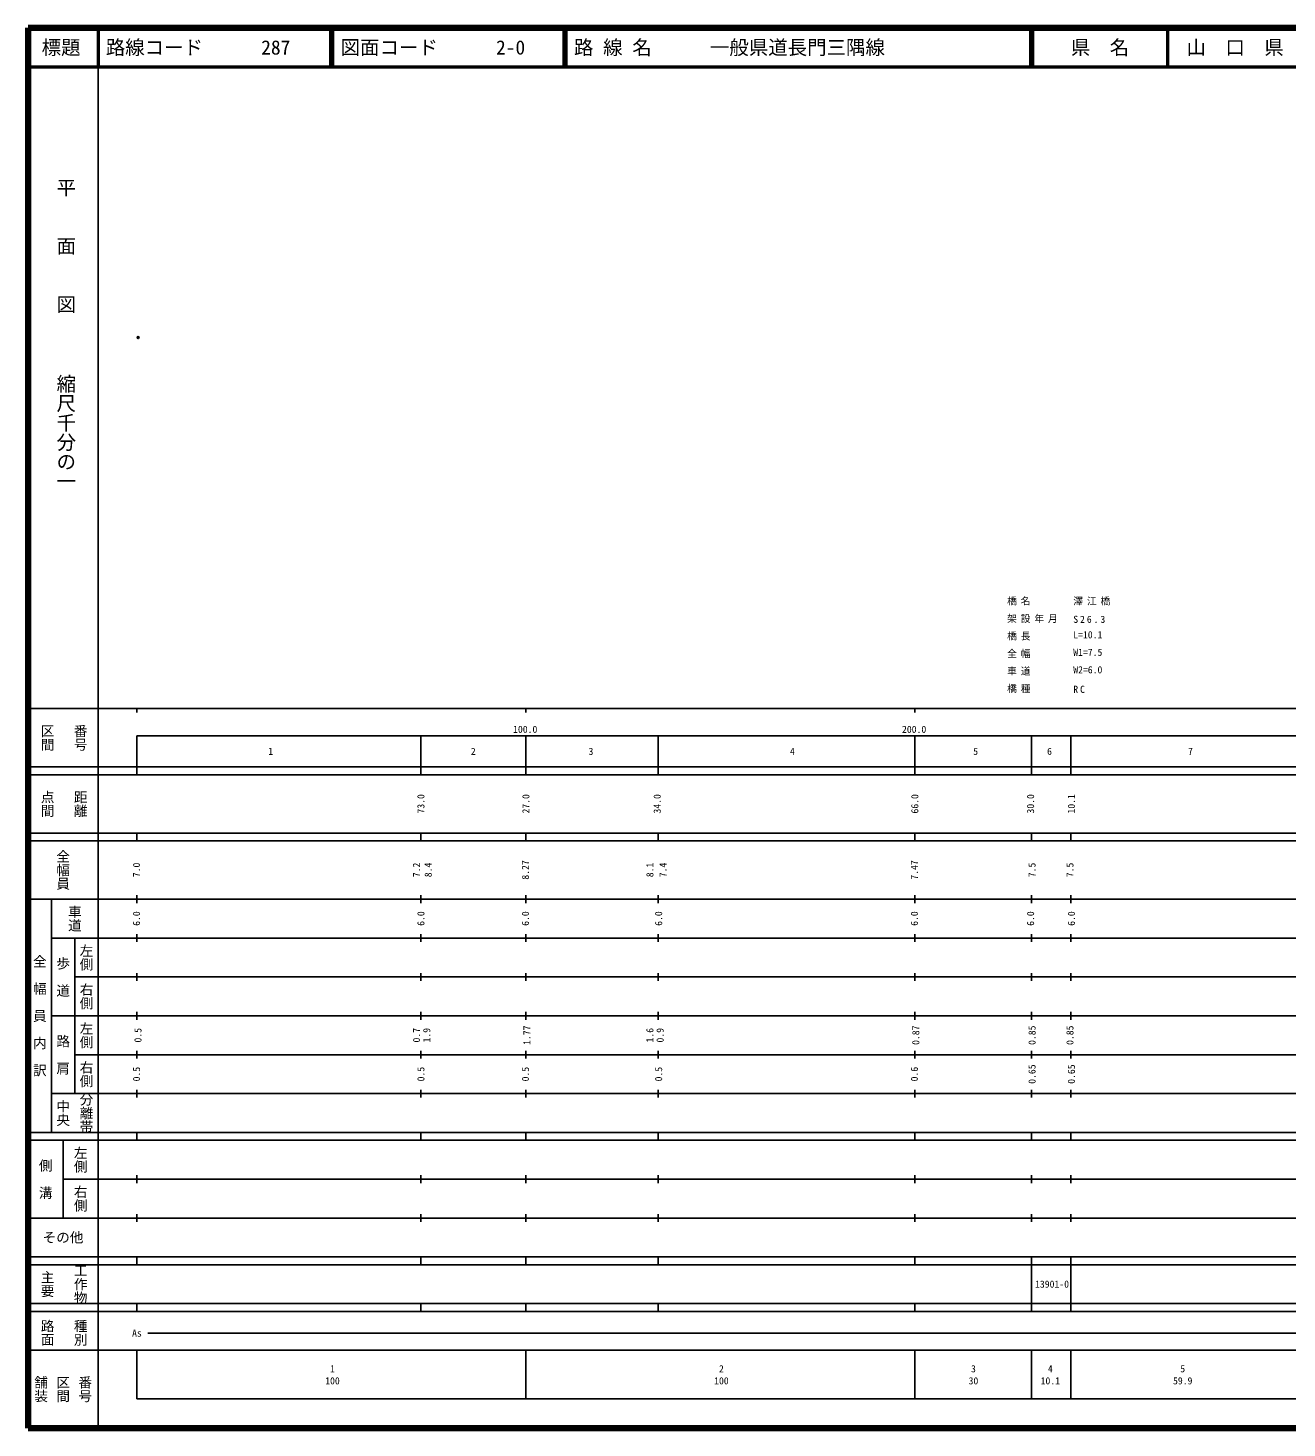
# Model space of a CAD drawing. Units: millimetres on the paper, with parts at other scales. Extents: x 40 to 680, y 20 to 380.
# Drawn here: x 40 to 363.7, y 20 to 380 of the extents above; entities that cross this region are included whole.
import ezdxf
from ezdxf.enums import TextEntityAlignment as Align

# ---------------------------------------------------------------- set-up
doc = ezdxf.new("R2010")
doc.units = ezdxf.units.MM
doc.header["$PDMODE"] = 32
doc.header["$PDSIZE"] = 0.5
doc.layers.add('M-OTRS', color=6, linetype='Continuous')
doc.layers.add('M-STR-HTXT', color=7, linetype='Continuous')
for name, color, linetype, lineweight in [('M-TTL', 2, 'Continuous', 140), ('M-TTL-BAND', 7, 'Continuous', 25), ('M-TTL-LINE', 7, 'Continuous', 50), ('M-TTL-TXT', 7, 'Continuous', 13)]:
    doc.layers.add(name, color=color, linetype=linetype, lineweight=lineweight)
doc.styles.add('@ＭＳ ゴシック', font='')
doc.styles.add('ＭＳ ゴシック', font='')
doc.styles.get('@ＭＳ ゴシック').set_extended_font_data('@MS Gothic')
doc.styles.get('ＭＳ ゴシック').set_extended_font_data('MS Gothic')

msp = doc.modelspace()

# ---------------------------------------------------------------- linework, layer by layer
at = {"layer": 'M-OTRS'}
msp.add_point((68.314, 300.379), dxfattribs=at)
at = {"layer": 'M-TTL'}
for p, q in [((40, 380), (40, 20)), ((680, 380), (40, 380)), ((40, 20), (680, 20))]:
    msp.add_line(p, q, dxfattribs=at)
at = {"layer": 'M-TTL-BAND'}
for p, q in [((58, 370), (58, 20)), ((40, 205), (579, 205)), ((68, 205), (68, 204)), ((168, 205), (168, 204)), ((268, 205), (268, 204)), ((68, 198), (579, 198)), ((68, 198), (68, 188)), ((141, 198), (141, 188)), ((168, 198), (168, 188)), ((202, 198), (202, 188)), ((268, 198), (268, 188)), ((298, 198), (298, 188)), ((308.1, 198), (308.1, 188)), ((40, 190), (579, 190)), ((40, 188), (579, 188)), ((40, 173), (579, 173)), ((68, 171), (68, 173)), ((141, 173), (141, 171)), ((168, 171), (168, 173)), ((202, 173), (202, 171)), ((268, 171), (268, 173)), ((298, 173), (298, 171)), ((308.1, 173), (308.1, 171)), ((40, 171), (579, 171)), ((40, 156), (579, 156)), ((46, 96), (46, 156)), ((68, 155), (68, 157)), ((141, 157), (141, 155)), ((168, 155), (168, 157)), ((202, 157), (202, 155)), ((268, 155), (268, 157)), ((298, 157), (298, 155)), ((308.1, 157), (308.1, 155)), ((46, 146), (579, 146)), ((52, 146), (52, 106)), ((68, 145), (68, 147)), ((141, 147), (141, 145)), ((168, 145), (168, 147)), ((202, 147), (202, 145)), ((268, 145), (268, 147)), ((298, 147), (298, 145)), ((308.1, 147), (308.1, 145)), ((68, 135), (68, 137)), ((141, 137), (141, 135)), ((168, 135), (168, 137)), ((202, 137), (202, 135)), ((268, 135), (268, 137)), ((298, 137), (298, 135)), ((308.1, 137), (308.1, 135)), ((52, 136), (579, 136)), ((46, 126), (579, 126)), ((68, 125), (68, 127)), ((141, 127), (141, 125)), ((168, 125), (168, 127)), ((202, 127), (202, 125)), ((268, 125), (268, 127)), ((298, 127), (298, 125)), ((308.1, 127), (308.1, 125)), ((52, 116), (579, 116)), ((68, 115), (68, 117)), ((141, 117), (141, 115)), ((168, 115), (168, 117)), ((202, 117), (202, 115)), ((268, 115), (268, 117)), ((298, 117), (298, 115)), ((308.1, 117), (308.1, 115)), ((46, 106), (579, 106)), ((68, 105), (68, 107)), ((141, 107), (141, 105)), ((168, 105), (168, 107)), ((202, 107), (202, 105)), ((268, 105), (268, 107)), ((298, 107), (298, 105)), ((308.1, 107), (308.1, 105)), ((40, 96), (579, 96)), ((40, 94), (579, 94)), ((49, 94), (49, 74)), ((68, 94), (68, 96)), ((141, 96), (141, 94)), ((168, 94), (168, 96)), ((202, 96), (202, 94)), ((268, 94), (268, 96)), ((298, 96), (298, 94)), ((308.1, 96), (308.1, 94)), ((49, 84), (579, 84)), ((68, 83), (68, 85)), ((141, 85), (141, 83)), ((168, 83), (168, 85)), ((202, 85), (202, 83)), ((268, 83), (268, 85)), ((298, 85), (298, 83)), ((308.1, 85), (308.1, 83)), ((40, 74), (579, 74)), ((68, 73), (68, 75)), ((141, 75), (141, 73)), ((168, 73), (168, 75)), ((202, 75), (202, 73)), ((268, 73), (268, 75)), ((298, 75), (298, 73)), ((308.1, 75), (308.1, 73)), ((40, 64), (579, 64)), ((40, 62), (579, 62)), ((68, 62), (68, 64)), ((141, 64), (141, 62)), ((168, 62), (168, 64)), ((202, 64), (202, 62)), ((268, 62), (268, 64)), ((298, 64), (298, 52)), ((308.1, 64), (308.1, 52)), ((40, 52), (579, 52)), ((68, 50), (68, 52)), ((141, 52), (141, 50)), ((168, 50), (168, 52)), ((202, 52), (202, 50)), ((268, 50), (268, 52)), ((298, 52), (298, 50)), ((308.1, 52), (308.1, 50)), ((40, 50), (579, 50)), ((70.805, 44.406), (565.903, 44.406)), ((40, 40), (579, 40)), ((68, 40), (68, 27.5)), ((168, 40), (168, 27.5)), ((268, 40), (268, 27.5)), ((298, 40), (298, 27.5)), ((308.1, 40), (308.1, 27.5)), ((68, 27.5), (579, 27.5))]:
    msp.add_line(p, q, dxfattribs=at)
at = {"layer": 'M-TTL-LINE'}
for p, q in [((58, 380), (58, 370)), ((117.75, 380), (117.75, 370)), ((118.25, 380), (118.25, 370)), ((177.75, 380), (177.75, 370)), ((178.25, 380), (178.25, 370)), ((297.75, 380), (297.75, 370)), ((298.25, 380), (298.25, 370)), ((333, 380), (333, 370)), ((40, 370), (680, 370))]:
    msp.add_line(p, q, dxfattribs=at)

# ---------------------------------------------------------------- texts
at = {"layer": 'M-STR-HTXT', "style": 'ＭＳ ゴシック'}
for s, p in [('L=10.1', (308.756, 222.505)), ('W1=7.5', (308.756, 218.005)), ('W2=6.0', (308.756, 213.505))]:
    msp.add_text(s, height=1.833, dxfattribs=at).set_placement(p, align=Align.BOTTOM_LEFT)
at = {"layer": 'M-STR-HTXT', "char_height": 1.833, "attachment_point": 7, "style": 'ＭＳ ゴシック'}
for s, insert in [('\\T1.4;橋名', (291.756, 231.505)), ('\\T1.4;澤江橋', (308.756, 231.505)), ('\\T1.4;架設年月', (291.756, 227.005)), ('\\T1.4;S26.3', (308.756, 227.005)), ('\\T1.4;橋長', (291.756, 222.505)), ('\\T1.4;全幅', (291.756, 218.005)), ('\\T1.4;車道', (291.756, 213.505)), ('\\T1.4;橋種', (291.756, 209.005)), ('\\T1.4;RC', (308.756, 209.005))]:
    msp.add_mtext(s, dxfattribs=dict(at, insert=insert))
at = {"layer": 'M-TTL-BAND', "style": '@ＭＳ ゴシック'}
for s, p in [('平\u3000\u3000面\u3000\u3000図', (49.777, 306.475)), ('縮尺千分の一', (49.777, 261.03))]:
    msp.add_text(s, height=3.666, rotation=270, dxfattribs=at).set_placement(p, align=Align.MIDDLE_RIGHT)
at = {"layer": 'M-TTL-BAND'}
for s, height, rotation, style, p in [('区間', 2.566, 270, '@ＭＳ ゴシック', (45, 197.5)), ('番号', 2.566, 270, '@ＭＳ ゴシック', (53.5, 197.5)), ('点間', 2.566, 270, '@ＭＳ ゴシック', (45, 180.5)), ('距離', 2.566, 270, '@ＭＳ ゴシック', (53.5, 180.5)), ('73.0', 1.833, 90, 'ＭＳ ゴシック', (141.012, 180.5)), ('27.0', 1.833, 90, 'ＭＳ ゴシック', (168.012, 180.5)), ('34.0', 1.833, 90, 'ＭＳ ゴシック', (201.764, 180.5)), ('66.0', 1.833, 90, 'ＭＳ ゴシック', (268.012, 180.5)), ('30.0', 1.833, 90, 'ＭＳ ゴシック', (297.767, 180.5)), ('10.1', 1.833, 90, 'ＭＳ ゴシック', (308.268, 180.5)), ('全幅員', 2.566, 270, '@ＭＳ ゴシック', (49, 163.5)), ('8.27', 1.833, 90, 'ＭＳ ゴシック', (167.884, 163.5)), ('7.47', 1.833, 90, 'ＭＳ ゴシック', (267.884, 163.5)), ('7.0', 1.833, 90, 'ＭＳ ゴシック', (67.884, 163.5)), ('7.2', 1.833, 90, 'ＭＳ ゴシック', (139.887, 163.5)), ('8.4', 1.833, 90, 'ＭＳ ゴシック', (142.887, 163.5)), ('8.1', 1.833, 90, 'ＭＳ ゴシック', (199.889, 163.5)), ('7.4', 1.833, 90, 'ＭＳ ゴシック', (203.264, 163.5)), ('7.5', 1.833, 90, 'ＭＳ ゴシック', (298.142, 163.5)), ('7.5', 1.833, 90, 'ＭＳ ゴシック', (307.893, 163.5)), ('車道', 2.566, 270, '@ＭＳ ゴシック', (52, 151)), ('6.0', 1.833, 90, 'ＭＳ ゴシック', (67.884, 151)), ('6.0', 1.833, 90, 'ＭＳ ゴシック', (141.012, 151)), ('6.0', 1.833, 90, 'ＭＳ ゴシック', (167.884, 151)), ('6.0', 1.833, 90, 'ＭＳ ゴシック', (202.139, 151)), ('6.0', 1.833, 90, 'ＭＳ ゴシック', (267.884, 151)), ('6.0', 1.833, 90, 'ＭＳ ゴシック', (297.767, 151)), ('6.0', 1.833, 90, 'ＭＳ ゴシック', (308.268, 151)), ('左側', 2.566, 270, '@ＭＳ ゴシック', (55, 141)), ('全\u3000幅\u3000員\u3000内\u3000訳', 2.566, 270, '@ＭＳ ゴシック', (43, 126)), ('歩\u3000道', 2.566, 270, '@ＭＳ ゴシック', (49, 136)), ('右側', 2.566, 270, '@ＭＳ ゴシック', (55, 131)), ('左側', 2.566, 270, '@ＭＳ ゴシック', (55, 121)), ('0.5', 1.833, 90, 'ＭＳ ゴシック', (68.259, 121)), ('0.7', 1.833, 90, 'ＭＳ ゴシック', (139.887, 121)), ('1.9', 1.833, 90, 'ＭＳ ゴシック', (142.512, 121)), ('1.77', 1.833, 90, 'ＭＳ ゴシック', (168.259, 121)), ('1.6', 1.833, 90, 'ＭＳ ゴシック', (199.889, 121)), ('0.9', 1.833, 90, 'ＭＳ ゴシック', (202.514, 121)), ('0.87', 1.833, 90, 'ＭＳ ゴシック', (268.259, 121)), ('0.85', 1.833, 90, 'ＭＳ ゴシック', (298.142, 121)), ('0.85', 1.833, 90, 'ＭＳ ゴシック', (307.893, 121)), ('路\u3000肩', 2.566, 270, '@ＭＳ ゴシック', (49, 116)), ('右側', 2.566, 270, '@ＭＳ ゴシック', (55, 111)), ('0.5', 1.833, 90, 'ＭＳ ゴシック', (67.884, 111)), ('0.5', 1.833, 90, 'ＭＳ ゴシック', (141.012, 111)), ('0.5', 1.833, 90, 'ＭＳ ゴシック', (167.884, 111)), ('0.5', 1.833, 90, 'ＭＳ ゴシック', (202.139, 111)), ('0.6', 1.833, 90, 'ＭＳ ゴシック', (267.884, 111)), ('0.65', 1.833, 90, 'ＭＳ ゴシック', (298.142, 111)), ('0.65', 1.833, 90, 'ＭＳ ゴシック', (308.268, 111)), ('分離帯', 2.566, 270, '@ＭＳ ゴシック', (55, 101)), ('中央', 2.566, 270, '@ＭＳ ゴシック', (49, 101)), ('左側', 2.566, 270, '@ＭＳ ゴシック', (53.5, 89)), ('側\u3000溝', 2.566, 270, '@ＭＳ ゴシック', (44.5, 84)), ('右側', 2.566, 270, '@ＭＳ ゴシック', (53.5, 79)), ('工作物', 2.566, 270, '@ＭＳ ゴシック', (53.5, 57)), ('主要', 2.566, 270, '@ＭＳ ゴシック', (45, 57)), ('路面', 2.566, 270, '@ＭＳ ゴシック', (45, 44.5)), ('種別', 2.566, 270, '@ＭＳ ゴシック', (53.5, 44.5)), ('舗装', 2.566, 270, '@ＭＳ ゴシック', (43.333, 30)), ('区間', 2.566, 270, '@ＭＳ ゴシック', (49, 30)), ('番号', 2.566, 270, '@ＭＳ ゴシック', (54.667, 30))]:
    msp.add_text(s, height=height, rotation=rotation, dxfattribs=dict(at, style=style)).set_placement(p, align=Align.MIDDLE_CENTER)
at = {"layer": 'M-TTL-BAND', "style": 'ＭＳ ゴシック'}
for s, p in [('100.0', (167.844, 198.195)), ('200.0', (267.844, 198.195))]:
    msp.add_text(s, height=1.833, dxfattribs=at).set_placement(p, align=Align.BOTTOM_CENTER)
for s, height, p in [('1', 1.833, (102.389, 194)), ('2', 1.833, (154.486, 194)), ('3', 1.833, (184.748, 194)), ('4', 1.833, (236.546, 194)), ('5', 1.833, (283.662, 194)), ('6', 1.833, (302.647, 194)), ('7', 1.833, (338.893, 194)), ('その他', 2.566, (49, 69)), ('13901-0', 1.833, (303.297, 57)), ('As', 1.833, (68.006, 44.406)), ('1', 1.833, (118.288, 35.238)), ('2', 1.833, (218.288, 35.238)), ('3', 1.833, (283.09, 35.238)), ('4', 1.833, (302.857, 35.238)), ('5', 1.833, (336.902, 35.238)), ('100', 1.833, (118.288, 32.131)), ('100', 1.833, (218.288, 32.131)), ('30', 1.833, (283.09, 32.131)), ('10.1', 1.833, (302.857, 32.131)), ('59.9', 1.833, (336.902, 32.131))]:
    msp.add_text(s, height=height, dxfattribs=at).set_placement(p, align=Align.MIDDLE_CENTER)
at = {"layer": 'M-TTL-TXT', "style": 'ＭＳ ゴシック'}
for s, p in [('標題', (48.5, 375)), ('県\u3000名', (315.625, 375)), ('山\u3000口\u3000県', (350.375, 375))]:
    msp.add_text(s, height=3.666, dxfattribs=at).set_placement(p, align=Align.MIDDLE_CENTER)
for s, p in [('路線コード      287', (60, 375)), ('図面コード      2-0', (120.38, 375)), ('路 線 名      一般県道長門三隅線', (180.38, 375))]:
    msp.add_text(s, height=3.666, dxfattribs=at).set_placement(p, align=Align.MIDDLE_LEFT)

doc.saveas('drawing.dxf')
